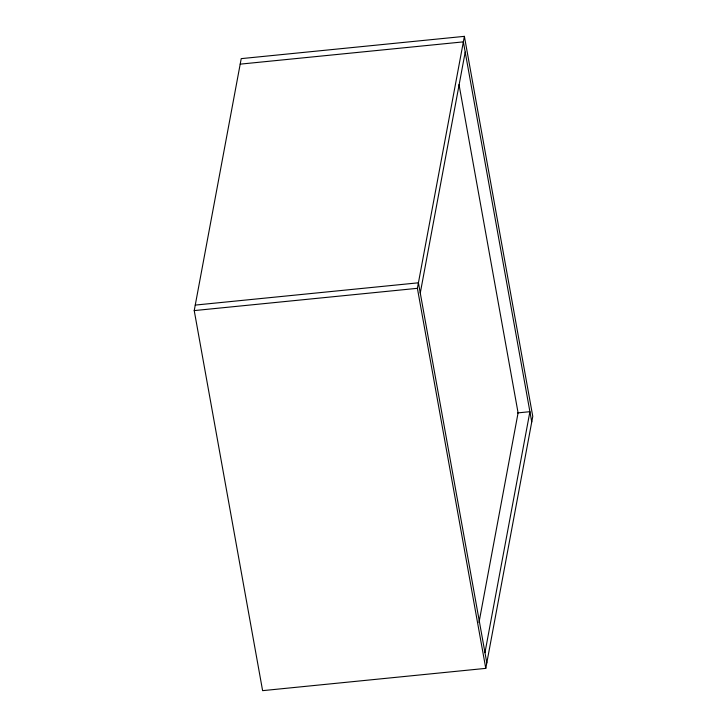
<?xml version="1.0" encoding="UTF-8"?>
<svg xmlns="http://www.w3.org/2000/svg" width="727" height="727" viewBox="0 0 727 727"><rect width="100%" height="100%" fill="white"/><g stroke="black" fill="none" stroke-linecap="round" stroke-linejoin="round"><path stroke-width="1.09" d="M194.227 310.593L241.219 58.633L464.389 36.35L532.773 416.407L485.781 668.367L262.611 690.65L194.227 310.593L417.398 288.319L464.389 36.35M420.27 293.036L465.207 52.09M478.975 622.576L518.087 412.863L459.019 84.541M484.964 652.628L529.91 411.682L517.506 412.927M240.192 64.14L463.363 41.866L531.746 421.914M195.254 305.086L418.425 282.803L486.808 662.86M417.398 288.319L485.781 668.367"/></g></svg>
